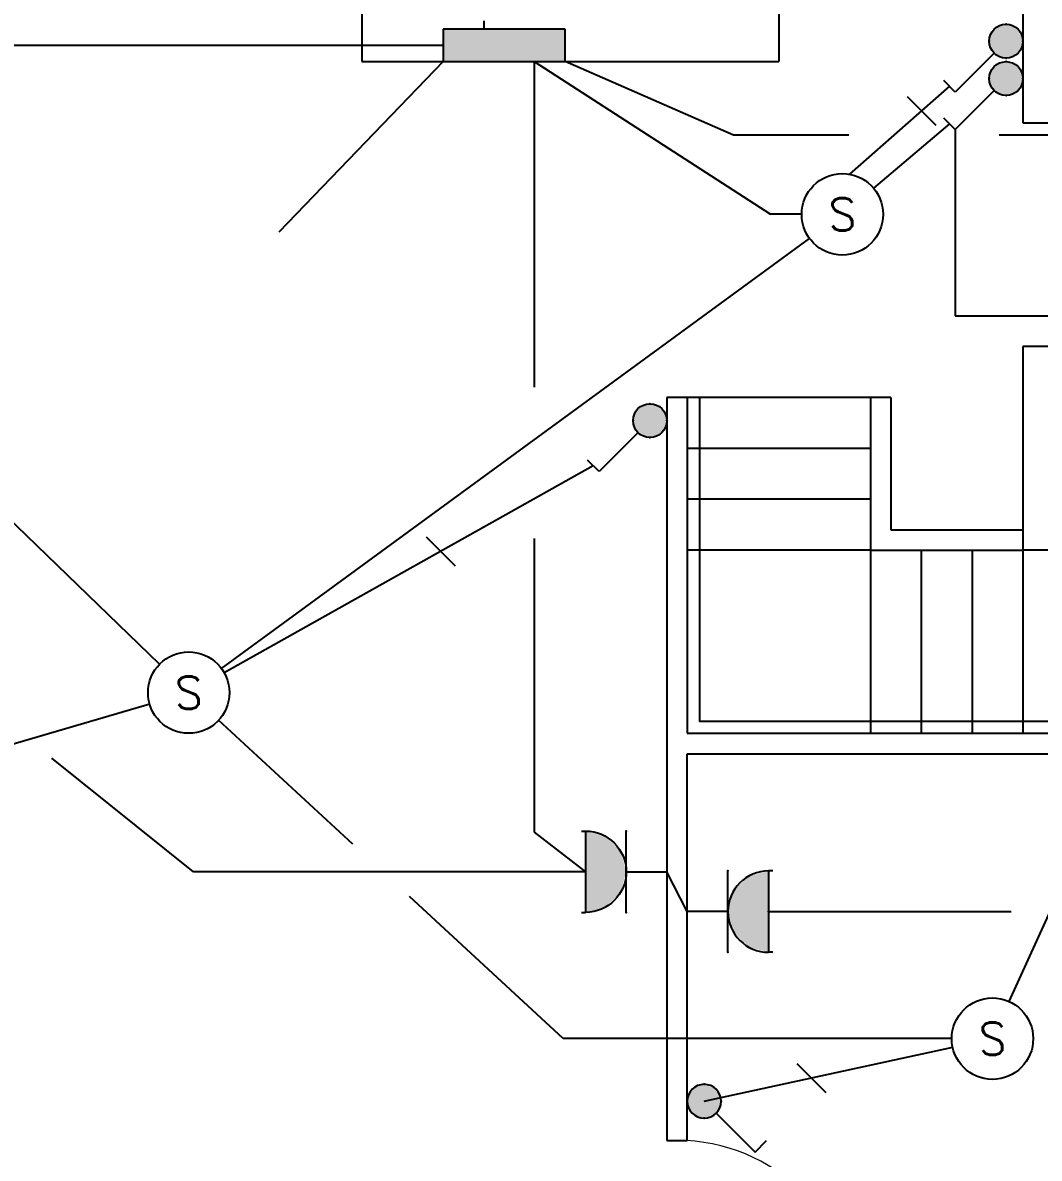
# Model space of a CAD drawing. Extents: x 4483434 to 4539506, y -104156 to -74067.
# Drawn here: x 4516212 to 4521208, y -93196 to -87616 of the extents above; entities that cross this region are included whole.
import ezdxf
from ezdxf.enums import TextEntityAlignment as Align

# ---------------------------------------------------------------- set-up
doc = ezdxf.new("R2010")
doc.units = 0
doc.header["$LTSCALE"] = 1000
doc.header["$MEASUREMENT"] = 0
for name, color, linetype in [('EQUIP-动力', 3, 'Continuous'), ('EQUIP-照明', 3, 'Continuous'), ('LAYER7', 7, 'Continuous'), ('TEL_TEXT', 7, 'Continuous'), ('图层1', 7, 'Continuous')]:
    doc.layers.add(name, color=color, linetype=linetype)
doc.styles.add('_TEL_ATTDEF', font='simplex.shx', dxfattribs={"width": 0.8, "height": 3, "bigfont": 'hztxt.shx'})
doc.styles.add('_TEL_DIM', font='SIMPLEX', dxfattribs={"width": 0.8, "height": 3.5, "bigfont": 'HZTXT'})
doc.styles.get("Standard").update_dxf_attribs({"font": 'gbenor.shx', "bigfont": 'gbcbig.shx'})

# ---------------------------------------------------------------- blocks, each defined once
blk = doc.blocks.new('$equip$00001838')
blk.add_circle((0, 0), 0.5)
at = {"color": 7, "style": '_TEL_DIM'}
blk.add_attdef('$TEXT$', text='', height=0.4, dxfattribs=at).set_placement((0, 0), align=Align.MIDDLE_CENTER)
at = {"color": 7, "style": '_TEL_DIM', "flags": 1}
blk.add_attdef('A', text='', height=0.00002, dxfattribs=at).set_placement((0, 0), align=Align.MIDDLE_CENTER)
blk = doc.blocks.new('$equip$00001962')
for p, q in [((0.147, 0.356), (0.625, 0.833)), ((0.625, 0.833), (0.766, 0.692))]:
    blk.add_line(p, q)
blk.add_circle((0, 0.208), 0.208)
for p in [(0, 0.417), (-0.208, 0.208), (0.208, 0.208), (0, 0)]:
    blk.add_point(p)
for points in [[(-0.18, 0.313), (0.18, 0.313), (-0.208, 0.208), (0.208, 0.208)], [(-0.104, 0.389), (0.104, 0.389), (-0.18, 0.313), (0.18, 0.313)], [(0, 0.417), (0, 0.417), (-0.104, 0.389), (0.104, 0.389)], [(-0.18, 0.104), (0.18, 0.104), (-0.208, 0.208), (0.208, 0.208)], [(-0.104, 0.028), (0.104, 0.028), (-0.18, 0.104), (0.18, 0.104)], [(0, 0), (0, 0), (-0.104, 0.028), (0.104, 0.028)]]:
    blk.add_solid(points)
at = {"layer": 'TEL_TEXT', "style": '_TEL_DIM', "flags": 1}
blk.add_attdef('A', text='', height=0.00002, dxfattribs=at).set_placement((0, 0), align=Align.MIDDLE_CENTER)
blk = doc.blocks.new('$equip$00001237')
for p, q in [((-0.5, 1.05), (-0.5, 1)), ((-0.5, 1), (0.5, 1)), ((0.5, 1.05), (0.5, 1)), ((0.5, 0.5), (-0.5, 0.5)), ((0, 0.5), (0, 0))]:
    blk.add_line(p, q)
blk.add_arc((0, 1), 0.5, 180, 0)
for p in [(0, 1), (-0.5, 0.5), (0.5, 0.5), (0, 0)]:
    blk.add_point(p)
for points in [[(0.433, 0.75), (-0.433, 0.75), (0.5, 1), (-0.5, 1)], [(0.25, 0.567), (-0.25, 0.567), (0.433, 0.75), (-0.433, 0.75)], [(0, 0.5), (0, 0.5), (0.25, 0.567), (-0.25, 0.567)]]:
    blk.add_solid(points)
at = {"flags": 9}
blk.add_attdef('A', (0, 0), '', height=0.00002, dxfattribs=at)
blk = doc.blocks.new('$TCHSYS$DOOR2D')
for p, q in [((0.45, 0.975), (0.5, 0.975)), ((0.45, 0), (0.45, 0.975)), ((0.5, 0), (0.5, 0.975)), ((0.5, 0), (0.45, 0))]:
    blk.add_line(p, q)
at = {"lineweight": 13}
blk.add_arc((0.475, 0), 0.975, 91.46928, 180, dxfattribs=at)

msp = doc.modelspace()

# ---------------------------------------------------------------- hatches: boundary and pattern name
at = {"layer": 'LAYER7'}
msp.add_hatch(color=7, dxfattribs=at).paths.add_polyline_path([(4518878, -87807.8), (4518878, -87647.8), (4518278, -87647.8), (4518278, -87807.8)])

# ---------------------------------------------------------------- linework, layer by layer
at = {"color": 7}
for p, q in [((4517878, -87007.8), (4517878, -87807.8)), ((4519928, -87207.8), (4519928, -87807.8)), ((4521128, -87207.8), (4521128, -88007.8)), ((4517878, -87807.8), (4519928, -87807.8)), ((4521128, -88007.8), (4521128, -88107.8)), ((4521128, -88107.8), (4521328, -88107.8)), ((4521328, -89207.8), (4521128, -89207.8)), ((4521128, -89207.8), (4521128, -89407.8)), ((4521128, -89407.8), (4521128, -90207.8)), ((4519378, -89457.8), (4519378, -91207.8)), ((4519478, -89457.8), (4519378, -89457.8)), ((4520378, -89457.8), (4519478, -89457.8)), ((4519478, -89457.8), (4519478, -91107.8)), ((4520378, -89457.8), (4520378, -90207.8)), ((4520478, -89457.8), (4520378, -89457.8)), ((4520478, -89457.8), (4520478, -90107.8)), ((4520378, -89707.8), (4519478, -89707.8)), ((4520378, -89957.8), (4519478, -89957.8)), ((4520478, -90107.8), (4521128, -90107.8)), ((4521128, -90107.8), (4521128, -90207.8)), ((4520378, -90207.8), (4519478, -90207.8)), ((4520378, -90207.8), (4520378, -91107.8)), ((4520378, -90207.8), (4521128, -90207.8)), ((4520628, -90207.8), (4520628, -91107.8)), ((4520878, -90207.8), (4520878, -91107.8)), ((4521128, -90207.8), (4521128, -91107.8)), ((4522478, -90207.8), (4521128, -90207.8)), ((4519478, -91107.8), (4522478, -91107.8)), ((4519378, -91207.8), (4519378, -93107.8)), ((4519478, -91207.8), (4522478, -91207.8)), ((4519478, -93107.8), (4519478, -91207.8)), ((4519378, -93107.8), (4519478, -93107.8))]:
    msp.add_line(p, q, dxfattribs=at)
msp.add_lwpolyline([(4519538, -89457.8), (4519538, -91047.8), (4521688, -91047.8), (4521688, -91107.8)], dxfattribs=at)
at = {"layer": 'LAYER7', "color": 7}
for p, q in [((4518278, -87647.8), (4518278, -87807.8)), ((4518878, -87647.8), (4518278, -87647.8)), ((4518878, -87807.8), (4518878, -87647.8)), ((4518278, -87807.8), (4518878, -87807.8))]:
    msp.add_line(p, q, dxfattribs=at)
at = {"layer": 'TEL_TEXT', "color": 0}
for p, q in [((4520558.3, -87978.9), (4520699.8, -88120.4)), ((4518195.5, -90143.1), (4518336.9, -90284.5)), ((4520017.2, -92730.5), (4520158.6, -92871.9))]:
    msp.add_line(p, q, dxfattribs=at)
at = {"layer": 'TEL_TEXT'}
for p, q in [((4520794.7, -88141.1), (4520794.7, -89056.9)), ((4520794.7, -89056.9), (4522570.6, -89056.9))]:
    msp.add_line(p, q, dxfattribs=at)
at = {"layer": '图层1', "color": 4}
for p, q in [((4518478, -87607.8), (4518478, -87647.8)), ((4518278, -87727.8), (4514571.5, -87727.8)), ((4518278, -87807.8), (4517470.3, -88646)), ((4518725, -87807.8), (4519886.3, -88557.8)), ((4518725, -87807.8), (4518725, -89407.5)), ((4519704.7, -88168.8), (4518878, -87807.8)), ((4520766.4, -87929), (4520274.8, -88360.7)), ((4516884.3, -90768.7), (4514071.7, -88046.9)), ((4520766.4, -88112.8), (4520393.2, -88428.6)), ((4520272.3, -88168.8), (4519704.7, -88168.8)), ((4521403, -88168.8), (4521011.7, -88168.8)), ((4520040.5, -88557.8), (4519886.3, -88557.8)), ((4517189.4, -90789.7), (4520079.1, -88675.9)), ((4519016.4, -89793.4), (4517202.5, -90810)), ((4518725, -90151), (4518725, -91593.3)), ((4521060.6, -92425.6), (4521893, -90589.9)), ((4516836.1, -90964), (4512869.9, -92126.5)), ((4517835, -91653.1), (4517174.9, -91043.5)), ((4517051.1, -91788), (4516354.8, -91230.2)), ((4518725, -91593.3), (4518978, -91788)), ((4518978, -91788), (4517051.1, -91788)), ((4519478, -91983.6), (4519378, -91788)), ((4518868.8, -92607.8), (4518113.3, -91910.1)), ((4519878, -91983.6), (4521070, -91983.6)), ((4520778, -92607.8), (4518868.8, -92607.8)), ((4519561.3, -92915.7), (4520782.6, -92650.3))]:
    msp.add_line(p, q, dxfattribs=at)

# ---------------------------------------------------------------- block references
at = {"color": 7, "xscale": 900, "yscale": 900, "zscale": 100, "rotation": 269.999999997056}
msp.add_blockref('$TCHSYS$DOOR2D', (4519428, -93557.8), dxfattribs=at)
at = {"layer": 'EQUIP-动力', "color": 4, "yscale": 400, "zscale": 400}
for p, xscale, rotation in [((4519378, -91788), -400, 90), ((4519478, -91983.6), 400, 270)]:
    msp.add_blockref('$equip$00001237', p, dxfattribs=dict(at, xscale=xscale, rotation=rotation))
at = {"layer": 'EQUIP-照明', "color": 4, "yscale": 400, "zscale": 400, "rotation": 180}
for p, xscale in [((4521044.7, -87624), 400), ((4521044.7, -87807.8), 400), ((4519294.7, -89488.3), 400), ((4519561.3, -92832.3), -400)]:
    msp.add_blockref('$equip$00001962', p, dxfattribs=dict(at, xscale=xscale))
at = {"layer": 'EQUIP-照明', "color": 4}
ref = msp.add_blockref('$equip$00001838', (4520240.5, -88557.8), dxfattribs=dict(at, xscale=400, yscale=400, zscale=400))
ref.add_attrib('$TEXT$', 'S', dxfattribs={"layer": '0', "color": 7, "height": 160, "style": '_TEL_ATTDEF'}).set_placement((4520240.5, -88557.8), align=Align.MIDDLE_CENTER)
ref = msp.add_blockref('$equip$00001838', (4517028, -90907.8), dxfattribs=dict(at, xscale=400, yscale=400, zscale=400))
ref.add_attrib('$TEXT$', 'S', dxfattribs={"layer": '0', "color": 7, "height": 160, "style": '_TEL_ATTDEF'}).set_placement((4517028, -90907.8), align=Align.MIDDLE_CENTER)
ref = msp.add_blockref('$equip$00001838', (4520978, -92607.8), dxfattribs=dict(at, xscale=400, yscale=400, zscale=400))
ref.add_attrib('$TEXT$', 'S', dxfattribs={"layer": '0', "color": 7, "height": 160, "style": '_TEL_ATTDEF'}).set_placement((4520978, -92607.8), align=Align.MIDDLE_CENTER)

doc.saveas('drawing.dxf')
